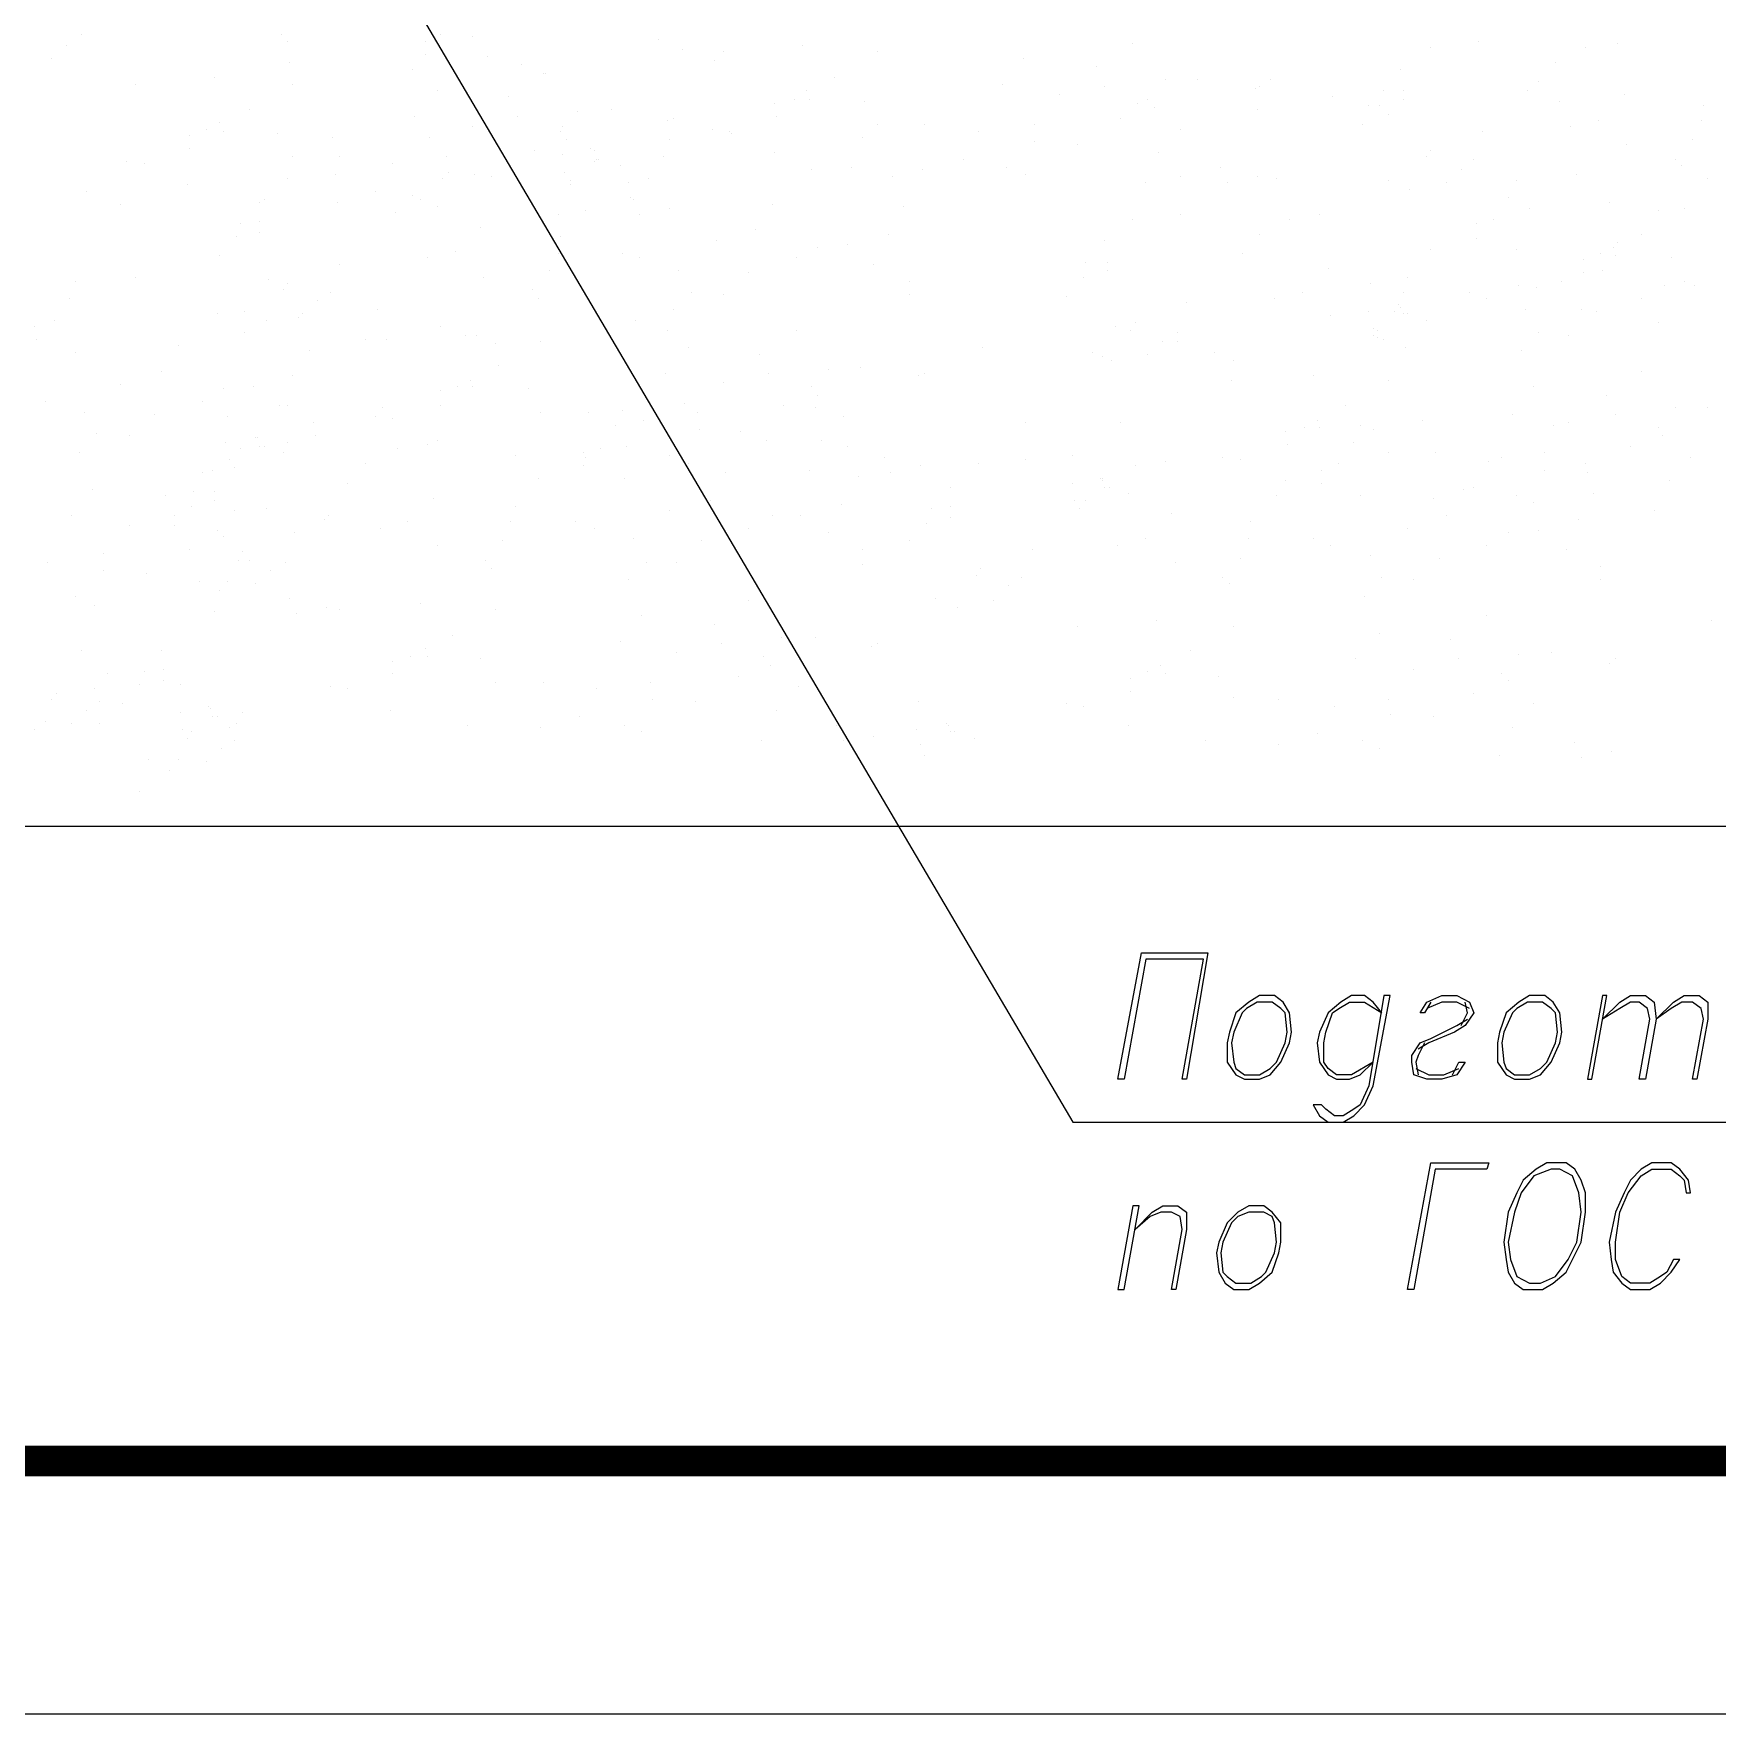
# Model space of a CAD drawing. Header units: millimetres. Extents: x 4241 to 6572, y 870 to 1291.
# Drawn here: x 5190.46 to 5223.69, y 870.65 to 903.83 of the extents above; entities that cross this region are included whole.
import ezdxf
from ezdxf.enums import TextEntityAlignment as Align

# ---------------------------------------------------------------- set-up
doc = ezdxf.new("R2010")
doc.units = ezdxf.units.MM
doc.layers.add('_Штамп_рамка', color=7, linetype='Continuous')
doc.layers.add('PDF _0', color=7, linetype='Continuous')
doc.styles.add('Romans_2.5', font='romans.shx', dxfattribs={"width": 0.75, "height": 2.5})

# ---------------------------------------------------------------- blocks, each defined once
blk = doc.blocks.new('*U779')
blk.add_lwpolyline([(0, 0), (0, 420), (1189, 420), (1189, 0), (0, 0)])
at = {"const_width": 0.6}
blk.add_lwpolyline([(20, 5), (20, 415), (1184, 415), (1184, 5), (20, 5)], dxfattribs=at)
at = {"style": 'Romans_2.5', "width": 0.75}
blk.add_attdef('ФОРМАТ', text='', height=2.5, dxfattribs=at).set_placement((1149, 2.5), align=Align.MIDDLE_LEFT)

msp = doc.modelspace()

# ---------------------------------------------------------------- linework, layer by layer
at = {"layer": 'PDF _0', "lineweight": 25}
for points in [[(5193.2723, 912.3998), (5210.9683, 882.3421), (5263.3788, 882.3421)], [(5092.8542, 888.1843), (5226.5475, 888.1843), (5227.5212, 886.1099), (5228.1986, 890.2587), (5229.1723, 888.1843), (5316.2973, 888.1843)], [(5218.0382, 884.7129), (5217.9112, 884.5012), (5217.8265, 884.5012), (5217.9535, 884.7129), (5218.2499, 884.8399), (5218.5462, 884.8399), (5218.8002, 884.7129), (5218.8849, 884.5012), (5218.7156, 884.2472), (5218.5039, 884.1202), (5217.9959, 883.9085), (5217.7842, 883.7815)], [(5218.8002, 884.5858), (5218.5462, 884.7129), (5218.2499, 884.7129), (5217.9535, 884.5858)], [(5218.6309, 884.2472), (5218.7579, 884.5012), (5218.7156, 884.7129)], [(5218.4615, 883.2735), (5218.5886, 883.5275), (5218.7156, 883.5275), (5218.5462, 883.2735), (5218.2499, 883.1888), (5217.9535, 883.1888), (5217.6995, 883.2735), (5217.6572, 883.5275), (5217.6572, 883.6545), (5217.8265, 883.9085), (5218.0382, 883.9932), (5218.5462, 884.2472), (5218.7579, 884.3742)], [(5217.9112, 883.9085), (5217.7842, 883.6545), (5217.7419, 883.5275), (5217.7842, 883.2735)], [(5217.7419, 883.4005), (5217.9959, 883.2735), (5218.2922, 883.2735), (5218.5886, 883.4005)]]:
    msp.add_lwpolyline(points, dxfattribs=at)
at = {"layer": 'PDF _0', "lineweight": 9}
for points in [[(5191.4096, 903.8058), (5191.4096, 903.8058)], [(5195.3467, 903.8058), (5195.3467, 903.8058)], [(5195.4738, 903.6788), (5195.4738, 903.6788)], [(5198.1832, 903.6788), (5198.1832, 903.6788)], [(5198.4795, 903.8058), (5198.4795, 903.8058)], [(5199.1145, 903.7635), (5199.1145, 903.7635)], [(5202.7977, 903.7212), (5202.7977, 903.7212)], [(5212.1537, 903.6365), (5212.1537, 903.6365)], [(5218.9696, 903.6788), (5218.9696, 903.6788)], [(5221.7213, 903.6365), (5221.7213, 903.6365)], [(5190.8169, 903.3402), (5190.8169, 903.3402)], [(5191.1133, 903.5942), (5191.1133, 903.5942)], [(5198.1832, 903.4248), (5198.1832, 903.4248)], [(5199.4109, 903.3825), (5199.4109, 903.3825)], [(5203.2634, 903.5095), (5203.2634, 903.5095)], [(5203.8984, 903.2978), (5203.8984, 903.2978)], [(5204.0677, 903.4672), (5204.0677, 903.4672)], [(5205.6341, 903.5942), (5205.6341, 903.5942)], [(5207.1158, 903.4672), (5207.1158, 903.4672)], [(5209.9946, 903.3402), (5209.9946, 903.3402)], [(5218.0382, 903.5518), (5218.0382, 903.5518)], [(5221.0863, 903.5518), (5221.0863, 903.5518)], [(5194.0344, 902.9592), (5194.0344, 902.9592)], [(5195.5161, 903.2555), (5195.5161, 903.2555)], [(5197.9292, 903.1285), (5197.9292, 903.1285)], [(5200.0882, 903.2132), (5200.0882, 903.2132)], [(5200.5116, 903.0438), (5200.5116, 903.0438)], [(5200.5539, 903.0438), (5200.5539, 903.0438)], [(5206.2691, 902.9592), (5206.2691, 902.9592)], [(5211.434, 903.1708), (5211.434, 903.1708)], [(5217.4455, 903.1285), (5217.4455, 903.1285)], [(5220.4936, 903.2555), (5220.4936, 903.2555)], [(5192.468, 902.8321), (5192.468, 902.8321)], [(5195.5584, 902.8321), (5195.5584, 902.8321)], [(5198.4372, 902.7051), (5198.4372, 902.7051)], [(5205.7188, 902.7051), (5205.7188, 902.7051)], [(5209.5712, 902.8321), (5209.5712, 902.8321)], [(5210.7143, 902.6205), (5210.7143, 902.6205)], [(5211.6033, 902.7898), (5211.6033, 902.7898)], [(5212.7887, 902.9168), (5212.7887, 902.9168)], [(5213.4237, 902.9168), (5213.4237, 902.9168)], [(5214.5667, 902.7475), (5214.5667, 902.7475)], [(5214.6514, 902.7898), (5214.6514, 902.7898)], [(5214.8631, 902.9168), (5214.8631, 902.9168)], [(5217.1068, 902.7051), (5217.1068, 902.7051)], [(5217.4878, 902.7051), (5217.4878, 902.7051)], [(5219.9433, 902.7051), (5219.9433, 902.7051)], [(5220.1549, 902.8745), (5220.1549, 902.8745)], [(5221.8483, 902.6205), (5221.8483, 902.6205)], [(5194.7117, 902.3241), (5194.7117, 902.3241)], [(5199.8342, 902.5781), (5199.8342, 902.5781)], [(5201.189, 902.2818), (5201.189, 902.2818)], [(5201.8663, 902.3241), (5201.8663, 902.3241)], [(5205.0838, 902.4511), (5205.0838, 902.4511)], [(5205.4648, 902.5358), (5205.4648, 902.5358)], [(5205.7611, 902.5358), (5205.7611, 902.5358)], [(5206.8618, 902.4935), (5206.8618, 902.4935)], [(5212.2383, 902.4511), (5212.2383, 902.4511)], [(5212.45, 902.5358), (5212.45, 902.5358)], [(5212.577, 902.3665), (5212.577, 902.3665)], [(5214.6091, 902.3241), (5214.6091, 902.3241)], [(5216.0908, 902.5781), (5216.0908, 902.5781)], [(5216.8105, 902.4088), (5216.8105, 902.4088)], [(5217.0222, 902.4088), (5217.0222, 902.4088)], [(5217.4878, 902.5358), (5217.4878, 902.5358)], [(5220.5783, 902.4935), (5220.5783, 902.4935)], [(5223.4147, 902.4088), (5223.4147, 902.4088)], [(5193.865, 901.9431), (5193.865, 901.9431)], [(5194.119, 902.0701), (5194.119, 902.0701)], [(5197.9715, 902.1971), (5197.9715, 902.1971)], [(5199.1145, 901.9855), (5199.1145, 901.9855)], [(5200.0036, 902.1971), (5200.0036, 902.1971)], [(5200.8926, 901.9855), (5200.8926, 901.9855)], [(5202.967, 902.1125), (5202.967, 902.1125)], [(5203.094, 902.1548), (5203.094, 902.1548)], [(5203.856, 901.9431), (5203.856, 901.9431)], [(5205.1261, 902.1971), (5205.1261, 902.1971)], [(5207.1158, 902.0278), (5207.1158, 902.0278)], [(5208.0472, 902.0278), (5208.0472, 902.0278)], [(5210.2063, 902.0278), (5210.2063, 902.0278)], [(5211.8997, 902.1548), (5211.8997, 902.1548)], [(5213.085, 901.9431), (5213.085, 901.9431)], [(5216.6835, 902.0278), (5216.6835, 902.0278)], [(5217.1915, 902.2395), (5217.1915, 902.2395)], [(5220.79, 901.9855), (5220.79, 901.9855)], [(5221.3403, 902.1125), (5221.3403, 902.1125)], [(5223.3724, 902.1125), (5223.3724, 902.1125)], [(5193.5264, 901.8161), (5193.5264, 901.8161)], [(5194.2037, 901.9008), (5194.2037, 901.9008)], [(5195.2621, 901.8584), (5195.2621, 901.8584)], [(5196.3628, 901.7738), (5196.3628, 901.7738)], [(5198.2678, 901.7738), (5198.2678, 901.7738)], [(5200.8503, 901.9008), (5200.8503, 901.9008)], [(5200.9773, 901.7314), (5200.9773, 901.7314)], [(5203.0093, 901.7314), (5203.0093, 901.7314)], [(5204.1947, 901.9008), (5204.1947, 901.9008)], [(5204.2371, 901.8584), (5204.2371, 901.8584)], [(5206.8195, 901.7738), (5206.8195, 901.7738)], [(5209.1056, 901.9008), (5209.1056, 901.9008)], [(5210.2063, 901.6891), (5210.2063, 901.6891)], [(5211.053, 901.6468), (5211.053, 901.6468)], [(5219.0542, 901.9008), (5219.0542, 901.9008)], [(5221.8907, 901.6468), (5221.8907, 901.6468)], [(5223.203, 901.7314), (5223.203, 901.7314)], [(5192.2986, 901.3081), (5192.2986, 901.3081)], [(5193.5264, 901.5621), (5193.5264, 901.5621)], [(5195.5584, 901.3928), (5195.5584, 901.3928)], [(5196.4898, 901.3928), (5196.4898, 901.3928)], [(5198.6065, 901.3928), (5198.6065, 901.3928)], [(5200.3423, 901.5198), (5200.3423, 901.5198)], [(5200.8926, 901.4351), (5200.8926, 901.4351)], [(5201.443, 901.5621), (5201.443, 901.5621)], [(5201.5276, 901.5198), (5201.5276, 901.5198)], [(5201.5276, 901.3081), (5201.5276, 901.3081)], [(5201.57, 901.3504), (5201.57, 901.3504)], [(5201.6123, 901.3504), (5201.6123, 901.3504)], [(5202.8823, 901.3928), (5202.8823, 901.3928)], [(5205.0838, 901.4774), (5205.0838, 901.4774)], [(5208.8092, 901.3504), (5208.8092, 901.3504)], [(5212.6617, 901.4774), (5212.6617, 901.4774)], [(5217.9535, 901.3928), (5217.9535, 901.3928)], [(5218.0382, 901.5198), (5218.0382, 901.5198)], [(5218.8849, 901.3504), (5218.8849, 901.3504)], [(5222.8644, 901.3504), (5222.8644, 901.3504)], [(5192.6373, 901.2658), (5192.6373, 901.2658)], [(5195.4738, 900.9694), (5195.4738, 900.9694)], [(5196.4051, 901.0541), (5196.4051, 901.0541)], [(5197.5482, 901.2658), (5197.5482, 901.2658)], [(5198.5219, 900.9694), (5198.5219, 900.9694)], [(5198.6489, 901.0964), (5198.6489, 901.0964)], [(5199.1569, 901.0541), (5199.1569, 901.0541)], [(5199.4956, 901.0118), (5199.4956, 901.0118)], [(5200.9349, 901.0964), (5200.9349, 901.0964)], [(5202.0356, 901.2234), (5202.0356, 901.2234)], [(5202.586, 900.9694), (5202.586, 900.9694)], [(5205.8034, 901.1388), (5205.8034, 901.1388)], [(5206.6078, 901.1811), (5206.6078, 901.1811)], [(5207.4122, 901.0118), (5207.4122, 901.0118)], [(5208.0049, 901.1388), (5208.0049, 901.1388)], [(5209.6559, 901.1811), (5209.6559, 901.1811)], [(5210.0369, 901.0541), (5210.0369, 901.0541)], [(5213.085, 901.0118), (5213.085, 901.0118)], [(5213.8894, 901.1811), (5213.8894, 901.1811)], [(5214.6091, 901.0118), (5214.6091, 901.0118)], [(5214.9901, 900.9694), (5214.9901, 900.9694)], [(5218.6309, 901.1388), (5218.6309, 901.1388)], [(5220.917, 901.0541), (5220.917, 901.0541)], [(5222.9914, 901.2234), (5222.9914, 901.2234)], [(5223.4994, 900.9694), (5223.4994, 900.9694)], [(5191.4943, 900.7154), (5191.4943, 900.7154)], [(5193.484, 900.8424), (5193.484, 900.8424)], [(5197.2095, 900.7154), (5197.2095, 900.7154)], [(5197.9292, 900.6307), (5197.9292, 900.6307)], [(5201.0619, 900.9271), (5201.0619, 900.9271)], [(5201.0619, 900.8424), (5201.0619, 900.8424)], [(5202.205, 900.8847), (5202.205, 900.8847)], [(5212.4077, 900.8847), (5212.4077, 900.8847)], [(5214.0164, 900.8847), (5214.0164, 900.8847)], [(5217.1915, 900.9271), (5217.1915, 900.9271)], [(5217.6149, 900.7577), (5217.6149, 900.7577)], [(5218.3345, 900.8847), (5218.3345, 900.8847)], [(5219.7316, 900.9271), (5219.7316, 900.9271)], [(5192.1716, 900.4614), (5192.1716, 900.4614)], [(5194.9234, 900.5037), (5194.9234, 900.5037)], [(5195.0081, 900.5461), (5195.0081, 900.5461)], [(5196.4475, 900.5037), (5196.4475, 900.5037)], [(5197.5905, 900.2921), (5197.5905, 900.2921)], [(5198.0985, 900.5461), (5198.0985, 900.5461)], [(5198.4372, 900.4191), (5198.4372, 900.4191)], [(5201.3583, 900.3344), (5201.3583, 900.3344)], [(5202.2473, 900.5884), (5202.2473, 900.5884)], [(5202.2897, 900.5461), (5202.2897, 900.5461)], [(5203.0093, 900.3767), (5203.0093, 900.3767)], [(5203.0093, 900.3767), (5203.0093, 900.3767)], [(5205.0414, 900.4614), (5205.0414, 900.4614)], [(5207.6238, 900.4191), (5207.6238, 900.4191)], [(5219.5623, 900.5884), (5219.5623, 900.5884)], [(5219.9856, 900.3767), (5219.9856, 900.3767)], [(5221.552, 900.5037), (5221.552, 900.5037)], [(5222.5257, 900.3344), (5222.5257, 900.3344)], [(5223.0337, 900.3767), (5223.0337, 900.3767)], [(5194.5424, 900.0804), (5194.5424, 900.0804)], [(5194.9234, 900.1227), (5194.9234, 900.1227)], [(5199.2839, 899.9957), (5199.2839, 899.9957)], [(5200.8079, 900.2497), (5200.8079, 900.2497)], [(5202.4167, 900.2497), (5202.4167, 900.2497)], [(5204.7027, 899.9534), (5204.7027, 899.9534)], [(5212.1537, 900.1651), (5212.1537, 900.1651)], [(5213.085, 900.2497), (5213.085, 900.2497)], [(5215.2441, 900.1651), (5215.2441, 900.1651)], [(5215.8368, 900.2497), (5215.8368, 900.2497)], [(5218.9272, 900.0804), (5218.9272, 900.0804)], [(5219.2659, 900.1651), (5219.2659, 900.1651)], [(5194.4577, 899.8264), (5194.4577, 899.8264)], [(5194.9234, 899.911), (5194.9234, 899.911)], [(5200.8503, 899.8264), (5200.8503, 899.8264)], [(5203.9407, 899.7417), (5203.9407, 899.7417)], [(5205.9304, 899.6147), (5205.9304, 899.6147)], [(5206.5231, 899.657), (5206.5231, 899.657)], [(5207.3275, 899.8687), (5207.3275, 899.8687)], [(5211.6033, 899.7417), (5211.6033, 899.7417)], [(5214.6514, 899.8687), (5214.6514, 899.8687)], [(5218.9272, 899.784), (5218.9272, 899.784)], [(5221.6367, 899.6147), (5221.6367, 899.6147)], [(5221.7213, 899.6994), (5221.7213, 899.6994)], [(5222.187, 899.8687), (5222.187, 899.8687)], [(5194.119, 899.4454), (5194.119, 899.4454)], [(5198.2255, 899.403), (5198.2255, 899.403)], [(5198.7759, 899.53), (5198.7759, 899.53)], [(5200.8079, 899.4877), (5200.8079, 899.4877)], [(5202.078, 899.4877), (5202.078, 899.4877)], [(5202.4167, 899.403), (5202.4167, 899.403)], [(5205.5071, 899.403), (5205.5071, 899.403)], [(5211.2223, 899.3184), (5211.2223, 899.3184)], [(5211.6456, 899.3184), (5211.6456, 899.3184)], [(5214.3127, 899.4877), (5214.3127, 899.4877)], [(5218.0382, 899.5724), (5218.0382, 899.5724)], [(5219.7316, 899.5724), (5219.7316, 899.5724)], [(5221.044, 899.3607), (5221.044, 899.3607)], [(5221.3827, 899.4877), (5221.3827, 899.4877)], [(5221.679, 899.4454), (5221.679, 899.4454)], [(5222.7797, 899.403), (5222.7797, 899.403)], [(5192.468, 899.022), (5192.468, 899.022)], [(5195.0927, 898.9797), (5195.0927, 898.9797)], [(5196.4898, 899.276), (5196.4898, 899.276)], [(5199.3262, 899.022), (5199.3262, 899.022)], [(5200.6386, 899.149), (5200.6386, 899.149)], [(5203.1787, 899.149), (5203.1787, 899.149)], [(5204.5757, 899.1067), (5204.5757, 899.1067)], [(5207.0312, 899.276), (5207.0312, 899.276)], [(5211.18, 899.022), (5211.18, 899.022)], [(5211.6456, 899.149), (5211.6456, 899.149)], [(5216.0061, 899.1914), (5216.0061, 899.1914)], [(5217.5725, 899.022), (5217.5725, 899.022)], [(5221.044, 899.1067), (5221.044, 899.1067)], [(5221.425, 899.149), (5221.425, 899.149)], [(5191.2826, 898.9373), (5191.2826, 898.9373)], [(5195.3891, 898.768), (5195.3891, 898.768)], [(5195.4738, 898.895), (5195.4738, 898.895)], [(5196.3204, 898.7257), (5196.3204, 898.7257)], [(5200.2999, 898.768), (5200.2999, 898.768)], [(5203.4327, 898.7257), (5203.4327, 898.7257)], [(5204.0677, 898.6833), (5204.0677, 898.6833)], [(5207.7508, 898.9373), (5207.7508, 898.9373)], [(5207.7508, 898.6833), (5207.7508, 898.6833)], [(5210.8413, 898.641), (5210.8413, 898.641)], [(5215.4981, 898.7257), (5215.4981, 898.7257)], [(5216.8528, 898.895), (5216.8528, 898.895)], [(5217.4878, 898.7257), (5217.4878, 898.7257)], [(5218.8002, 898.7257), (5218.8002, 898.7257)], [(5219.7739, 898.8527), (5219.7739, 898.8527)], [(5220.1126, 898.8103), (5220.1126, 898.8103)], [(5220.6206, 898.9373), (5220.6206, 898.9373)], [(5222.6527, 898.8527), (5222.6527, 898.8527)], [(5223.0337, 898.9373), (5223.0337, 898.9373)], [(5223.2454, 898.8527), (5223.2454, 898.8527)], [(5191.1556, 898.5987), (5191.1556, 898.5987)], [(5194.0767, 898.3023), (5194.0767, 898.3023)], [(5194.6271, 898.3447), (5194.6271, 898.3447)], [(5195.7701, 898.3023), (5195.7701, 898.3023)], [(5196.0664, 898.5563), (5196.0664, 898.5563)], [(5197.2518, 898.387), (5197.2518, 898.387)], [(5200.4269, 898.5987), (5200.4269, 898.5987)], [(5203.094, 898.387), (5203.094, 898.387)], [(5213.212, 898.514), (5213.212, 898.514)], [(5214.9478, 898.5987), (5214.9478, 898.5987)], [(5216.8105, 898.3447), (5216.8105, 898.3447)], [(5217.3185, 898.3447), (5217.3185, 898.3447)], [(5217.4032, 898.4717), (5217.4032, 898.4717)], [(5217.4455, 898.4293), (5217.4455, 898.4293)], [(5217.4878, 898.3023), (5217.4878, 898.3023)], [(5217.5725, 898.3023), (5217.5725, 898.3023)], [(5219.1389, 898.5987), (5219.1389, 898.5987)], [(5219.9009, 898.387), (5219.9009, 898.387)], [(5221.0016, 898.387), (5221.0016, 898.387)], [(5221.298, 898.3447), (5221.298, 898.3447)], [(5222.187, 898.5987), (5222.187, 898.5987)], [(5190.4782, 898.0483), (5190.4782, 898.0483)], [(5190.8593, 898.1753), (5190.8593, 898.1753)], [(5195.0504, 898.1753), (5195.0504, 898.1753)], [(5195.6854, 898.2177), (5195.6854, 898.2177)], [(5198.4795, 898.0483), (5198.4795, 898.0483)], [(5202.332, 898.1753), (5202.332, 898.1753)], [(5202.967, 897.9636), (5202.967, 897.9636)], [(5205.5071, 897.9636), (5205.5071, 897.9636)], [(5211.815, 898.0483), (5211.815, 898.0483)], [(5212.1113, 897.9636), (5212.1113, 897.9636)], [(5212.196, 898.133), (5212.196, 898.133)], [(5216.0485, 898.26), (5216.0485, 898.26)], [(5216.8952, 898.006), (5216.8952, 898.006)], [(5216.9798, 897.9636), (5216.9798, 897.9636)], [(5217.9535, 898.1753), (5217.9535, 898.1753)], [(5222.5257, 898.133), (5222.5257, 898.133)], [(5190.5206, 897.7943), (5190.5206, 897.7943)], [(5193.3147, 897.6673), (5193.3147, 897.6673)], [(5194.6271, 897.9213), (5194.6271, 897.9213)], [(5196.9978, 897.7943), (5196.9978, 897.7943)], [(5197.4212, 897.7943), (5197.4212, 897.7943)], [(5198.9875, 897.879), (5198.9875, 897.879)], [(5199.1992, 897.879), (5199.1992, 897.879)], [(5199.5802, 897.7096), (5199.5802, 897.7096)], [(5200.4693, 897.752), (5200.4693, 897.752)], [(5203.3904, 897.625), (5203.3904, 897.625)], [(5209.1902, 897.625), (5209.1902, 897.625)], [(5212.7464, 897.752), (5212.7464, 897.752)], [(5213.0427, 897.9213), (5213.0427, 897.9213)], [(5213.0427, 897.752), (5213.0427, 897.752)], [(5216.8952, 897.879), (5216.8952, 897.879)], [(5216.9798, 897.8366), (5216.9798, 897.8366)], [(5217.1068, 897.7943), (5217.1068, 897.7943)], [(5217.5302, 897.625), (5217.5302, 897.625)], [(5220.1549, 897.9213), (5220.1549, 897.9213)], [(5220.7476, 897.879), (5220.7476, 897.879)], [(5191.2826, 897.5403), (5191.2826, 897.5403)], [(5195.8971, 897.5826), (5195.8971, 897.5826)], [(5199.6226, 897.2863), (5199.6226, 897.2863)], [(5204.7874, 897.498), (5204.7874, 897.498)], [(5211.3493, 897.5403), (5211.3493, 897.5403)], [(5211.561, 897.4556), (5211.561, 897.4556)], [(5211.7303, 897.371), (5211.7303, 897.371)], [(5212.45, 897.498), (5212.45, 897.498)], [(5213.7624, 897.5403), (5213.7624, 897.5403)], [(5214.1434, 897.371), (5214.1434, 897.371)], [(5219.8163, 897.5826), (5219.8163, 897.5826)], [(5192.976, 897.1593), (5192.976, 897.1593)], [(5195.5584, 897.0746), (5195.5584, 897.0746)], [(5199.0722, 896.9899), (5199.0722, 896.9899)], [(5202.9247, 897.1169), (5202.9247, 897.1169)], [(5204.9567, 897.1169), (5204.9567, 897.1169)], [(5206.1421, 897.2016), (5206.1421, 897.2016)], [(5206.7771, 897.244), (5206.7771, 897.244)], [(5207.9202, 897.0746), (5207.9202, 897.0746)], [(5208.0472, 897.1169), (5208.0472, 897.1169)], [(5214.1011, 896.9899), (5214.1011, 896.9899)], [(5215.7098, 897.0746), (5215.7098, 897.0746)], [(5217.1915, 896.9899), (5217.1915, 896.9899)], [(5222.187, 897.1593), (5222.187, 897.1593)], [(5192.1716, 896.9053), (5192.1716, 896.9053)], [(5194.2037, 896.8206), (5194.2037, 896.8206)], [(5194.7964, 896.8629), (5194.7964, 896.8629)], [(5198.4795, 896.7783), (5198.4795, 896.7783)], [(5198.8182, 896.8629), (5198.8182, 896.8629)], [(5199.1145, 896.8629), (5199.1145, 896.8629)], [(5200.2153, 896.8206), (5200.2153, 896.8206)], [(5204.0677, 896.9476), (5204.0677, 896.9476)], [(5205.8034, 896.8629), (5205.8034, 896.8629)], [(5205.9304, 896.6936), (5205.9304, 896.6936)], [(5220.0703, 896.8629), (5220.0703, 896.8629)], [(5221.5097, 896.6936), (5221.5097, 896.6936)], [(5190.6899, 896.5666), (5190.6899, 896.5666)], [(5191.4519, 896.3549), (5191.4519, 896.3549)], [(5192.849, 896.3126), (5192.849, 896.3126)], [(5193.7804, 896.5666), (5193.7804, 896.5666)], [(5195.3044, 896.4819), (5195.3044, 896.4819)], [(5195.4738, 896.4819), (5195.4738, 896.4819)], [(5197.3365, 896.4396), (5197.3365, 896.4396)], [(5198.4795, 896.4819), (5198.4795, 896.4819)], [(5200.4693, 896.3549), (5200.4693, 896.3549)], [(5201.4006, 896.3549), (5201.4006, 896.3549)], [(5202.078, 896.3973), (5202.078, 896.3973)], [(5203.3057, 896.5243), (5203.3057, 896.5243)], [(5203.5597, 896.3549), (5203.5597, 896.3549)], [(5205.2531, 896.4819), (5205.2531, 896.4819)], [(5205.8881, 896.4396), (5205.8881, 896.4396)], [(5216.3448, 896.4819), (5216.3448, 896.4819)], [(5219.6469, 896.3126), (5219.6469, 896.3126)], [(5221.679, 896.3126), (5221.679, 896.3126)], [(5222.8644, 896.4396), (5222.8644, 896.4396)], [(5223.4994, 896.4396), (5223.4994, 896.4396)], [(5194.2884, 896.2703), (5194.2884, 896.2703)], [(5195.9818, 896.1432), (5195.9818, 896.1432)], [(5197.2095, 896.2703), (5197.2095, 896.2703)], [(5197.5482, 896.2279), (5197.5482, 896.2279)], [(5201.951, 896.1009), (5201.951, 896.1009)], [(5202.5013, 896.1856), (5202.5013, 896.1856)], [(5203.602, 896.0162), (5203.602, 896.0162)], [(5204.4064, 895.9739), (5204.4064, 895.9739)], [(5206.4385, 896.2703), (5206.4385, 896.2703)], [(5210.0369, 896.1432), (5210.0369, 896.1432)], [(5211.8997, 896.1432), (5211.8997, 896.1432)], [(5215.1594, 895.9739), (5215.1594, 895.9739)], [(5215.5404, 896.0586), (5215.5404, 896.0586)], [(5215.7945, 896.1856), (5215.7945, 896.1856)], [(5215.8368, 896.0586), (5215.8368, 896.0586)], [(5216.6412, 896.1009), (5216.6412, 896.1009)], [(5216.8952, 896.0162), (5216.8952, 896.0162)], [(5217.8689, 896.1856), (5217.8689, 896.1856)], [(5220.4513, 896.1009), (5220.4513, 896.1009)], [(5220.7476, 896.1432), (5220.7476, 896.1432)], [(5222.5257, 896.0586), (5222.5257, 896.0586)], [(5191.706, 895.9316), (5191.706, 895.9316)], [(5192.341, 895.8892), (5192.341, 895.8892)], [(5194.246, 895.7622), (5194.246, 895.7622)], [(5194.5424, 895.6352), (5194.5424, 895.6352)], [(5194.8387, 895.8469), (5194.8387, 895.8469)], [(5194.8811, 895.8469), (5194.8811, 895.8469)], [(5194.9234, 895.6776), (5194.9234, 895.6776)], [(5195.0081, 895.6776), (5195.0081, 895.6776)], [(5195.4738, 895.7622), (5195.4738, 895.7622)], [(5196.0241, 895.8892), (5196.0241, 895.8892)], [(5197.6328, 895.6352), (5197.6328, 895.6352)], [(5198.2255, 895.7199), (5198.2255, 895.7199)], [(5198.4372, 895.8046), (5198.4372, 895.8046)], [(5201.6546, 895.6352), (5201.6546, 895.6352)], [(5202.1627, 895.6776), (5202.1627, 895.6776)], [(5204.9144, 895.8046), (5204.9144, 895.8046)], [(5206.0151, 895.8046), (5206.0151, 895.8046)], [(5206.5231, 895.6776), (5206.5231, 895.6776)], [(5215.2018, 895.7199), (5215.2018, 895.7199)], [(5216.5141, 895.7622), (5216.5141, 895.7622)], [(5221.9753, 895.6776), (5221.9753, 895.6776)], [(5222.6104, 895.8892), (5222.6104, 895.8892)], [(5191.3673, 895.5506), (5191.3673, 895.5506)], [(5194.3307, 895.4236), (5194.3307, 895.4236)], [(5195.3891, 895.5506), (5195.3891, 895.5506)], [(5196.9978, 895.3389), (5196.9978, 895.3389)], [(5199.9612, 895.5082), (5199.9612, 895.5082)], [(5201.316, 895.5506), (5201.316, 895.5506)], [(5201.316, 895.2966), (5201.316, 895.2966)], [(5201.3583, 895.4659), (5201.3583, 895.4659)], [(5203.0093, 895.5082), (5203.0093, 895.5082)], [(5203.3904, 895.3389), (5203.3904, 895.3389)], [(5207.2428, 895.4659), (5207.2428, 895.4659)], [(5207.9625, 895.2966), (5207.9625, 895.2966)], [(5209.1056, 895.3389), (5209.1056, 895.3389)], [(5210.0369, 895.4236), (5210.0369, 895.4236)], [(5210.9683, 895.5082), (5210.9683, 895.5082)], [(5212.196, 895.2966), (5212.196, 895.2966)], [(5212.7887, 895.3812), (5212.7887, 895.3812)], [(5213.9317, 895.4659), (5213.9317, 895.4659)], [(5214.2704, 895.4236), (5214.2704, 895.4236)], [(5216.2178, 895.3389), (5216.2178, 895.3389)], [(5217.1915, 895.5506), (5217.1915, 895.5506)], [(5218.1229, 895.5506), (5218.1229, 895.5506)], [(5219.1812, 895.3812), (5219.1812, 895.3812)], [(5219.4352, 895.4659), (5219.4352, 895.4659)], [(5220.2819, 895.5506), (5220.2819, 895.5506)], [(5221.0863, 895.3389), (5221.0863, 895.3389)], [(5223.1607, 895.4659), (5223.1607, 895.4659)], [(5193.7804, 895.1695), (5193.7804, 895.1695)], [(5193.992, 895.2119), (5193.992, 895.2119)], [(5194.4154, 895.2542), (5194.4154, 895.2542)], [(5200.4269, 895.0425), (5200.4269, 895.0425)], [(5202.1203, 895.0425), (5202.1203, 895.0425)], [(5204.1101, 895.1695), (5204.1101, 895.1695)], [(5205.7611, 895.2119), (5205.7611, 895.2119)], [(5206.7348, 895.0849), (5206.7348, 895.0849)], [(5207.3698, 895.1695), (5207.3698, 895.1695)], [(5211.5186, 895.0425), (5211.5186, 895.0425)], [(5211.561, 895.0425), (5211.561, 895.0425)], [(5211.561, 895.0002), (5211.561, 895.0002)], [(5215.1594, 895.0002), (5215.1594, 895.0002)], [(5215.8791, 895.2119), (5215.8791, 895.2119)], [(5220.2819, 895.2119), (5220.2819, 895.2119)], [(5221.1286, 895.1695), (5221.1286, 895.1695)], [(5222.7374, 895.0002), (5222.7374, 895.0002)], [(5191.6213, 894.8309), (5191.6213, 894.8309)], [(5193.0607, 894.7039), (5193.0607, 894.7039)], [(5193.611, 894.7885), (5193.611, 894.7885)], [(5194.0344, 894.7885), (5194.0344, 894.7885)], [(5196.6591, 894.9579), (5196.6591, 894.9579)], [(5198.3525, 894.6615), (5198.3525, 894.6615)], [(5208.5552, 894.8732), (5208.5552, 894.8732)], [(5210.9683, 894.9579), (5210.9683, 894.9579)], [(5211.6033, 894.8732), (5211.6033, 894.8732)], [(5211.688, 894.8732), (5211.688, 894.8732)], [(5212.069, 894.7462), (5212.069, 894.7462)], [(5214.9901, 894.7039), (5214.9901, 894.7039)], [(5215.8791, 894.9579), (5215.8791, 894.9579)], [(5216.6412, 894.7039), (5216.6412, 894.7039)], [(5216.6412, 894.7039), (5216.6412, 894.7039)], [(5218.0805, 894.6615), (5218.0805, 894.6615)], [(5218.6732, 894.8309), (5218.6732, 894.8309)], [(5218.8849, 894.8732), (5218.8849, 894.8732)], [(5219.7316, 894.7039), (5219.7316, 894.7039)], [(5221.2556, 894.7462), (5221.2556, 894.7462)], [(5191.1979, 894.3229), (5191.1979, 894.3229)], [(5193.23, 894.3229), (5193.23, 894.3229)], [(5193.5687, 894.4922), (5193.5687, 894.4922)], [(5194.0344, 894.6192), (5194.0344, 894.6192)], [(5194.4154, 894.4075), (5194.4154, 894.4075)], [(5195.0504, 894.4499), (5195.0504, 894.4499)], [(5196.2781, 894.3229), (5196.2781, 894.3229)], [(5199.9612, 894.4922), (5199.9612, 894.4922)], [(5203.0093, 894.4075), (5203.0093, 894.4075)], [(5203.8137, 894.6192), (5203.8137, 894.6192)], [(5205.0414, 894.3229), (5205.0414, 894.3229)], [(5205.5918, 894.3229), (5205.5918, 894.3229)], [(5206.3961, 894.5345), (5206.3961, 894.5345)], [(5208.1742, 894.4499), (5208.1742, 894.4499)], [(5208.5552, 894.4922), (5208.5552, 894.4922)], [(5211.0106, 894.6192), (5211.0106, 894.6192)], [(5211.0953, 894.4499), (5211.0953, 894.4499)], [(5211.2223, 894.6192), (5211.2223, 894.6192)], [(5212.9157, 894.3652), (5212.9157, 894.3652)], [(5218.3345, 894.3229), (5218.3345, 894.3229)], [(5220.0703, 894.5769), (5220.0703, 894.5769)], [(5222.441, 894.4075), (5222.441, 894.4075)], [(5192.341, 894.1112), (5192.341, 894.1112)], [(5193.23, 894.1112), (5193.23, 894.1112)], [(5194.0767, 894.0265), (5194.0767, 894.0265)], [(5195.6008, 893.9842), (5195.6008, 893.9842)], [(5196.1934, 894.2382), (5196.1934, 894.2382)], [(5197.2941, 894.0688), (5197.2941, 894.0688)], [(5197.8445, 894.1958), (5197.8445, 894.1958)], [(5199.8766, 894.1958), (5199.8766, 894.1958)], [(5201.1466, 894.1958), (5201.1466, 894.1958)], [(5201.5276, 894.0688), (5201.5276, 894.0688)], [(5204.5757, 894.0688), (5204.5757, 894.0688)], [(5206.1421, 893.9842), (5206.1421, 893.9842)], [(5208.0895, 894.1535), (5208.0895, 894.1535)], [(5208.5552, 894.2805), (5208.5552, 894.2805)], [(5214.4821, 894.1958), (5214.4821, 894.1958)], [(5217.5725, 894.0688), (5217.5725, 894.0688)], [(5219.5623, 893.9842), (5219.5623, 893.9842)], [(5220.1549, 894.0265), (5220.1549, 894.0265)], [(5220.9593, 894.2382), (5220.9593, 894.2382)], [(5193.5264, 893.6455), (5193.5264, 893.6455)], [(5194.2037, 893.8995), (5194.2037, 893.8995)], [(5198.4372, 893.7302), (5198.4372, 893.7302)], [(5199.7072, 893.8148), (5199.7072, 893.8148)], [(5202.2897, 893.8572), (5202.2897, 893.8572)], [(5203.6444, 893.8148), (5203.6444, 893.8148)], [(5206.8195, 893.6455), (5206.8195, 893.6455)], [(5207.7508, 893.8148), (5207.7508, 893.8148)], [(5210.1639, 893.6455), (5210.1639, 893.6455)], [(5211.8573, 893.7302), (5211.8573, 893.7302)], [(5212.4077, 893.8572), (5212.4077, 893.8572)], [(5214.4397, 893.8572), (5214.4397, 893.8572)], [(5215.7098, 893.8572), (5215.7098, 893.8572)], [(5216.0485, 893.7302), (5216.0485, 893.7302)], [(5219.1389, 893.7302), (5219.1389, 893.7302)], [(5220.7053, 893.6455), (5220.7053, 893.6455)], [(5190.7323, 893.3915), (5190.7323, 893.3915)], [(5191.833, 893.5608), (5191.833, 893.5608)], [(5194.5001, 893.4338), (5194.5001, 893.4338)], [(5194.5847, 893.6032), (5194.5847, 893.6032)], [(5194.7117, 893.4338), (5194.7117, 893.4338)], [(5195.4314, 893.3915), (5195.4314, 893.3915)], [(5199.3686, 893.4338), (5199.3686, 893.4338)], [(5202.5437, 893.3915), (5202.5437, 893.3915)], [(5203.1364, 893.3915), (5203.1364, 893.3915)], [(5206.8195, 893.3492), (5206.8195, 893.3492)], [(5213.0004, 893.3915), (5213.0004, 893.3915)], [(5214.2704, 893.4762), (5214.2704, 893.4762)], [(5216.8528, 893.5185), (5216.8528, 893.5185)], [(5218.2075, 893.4762), (5218.2075, 893.4762)], [(5221.3827, 893.3068), (5221.3827, 893.3068)], [(5191.833, 893.2221), (5191.833, 893.2221)], [(5192.6797, 893.1798), (5192.6797, 893.1798)], [(5193.738, 893.0105), (5193.738, 893.0105)], [(5194.2884, 893.0105), (5194.2884, 893.0105)], [(5194.8387, 892.9681), (5194.8387, 892.9681)], [(5195.1351, 893.2221), (5195.1351, 893.2221)], [(5199.4956, 893.2645), (5199.4956, 893.2645)], [(5202.205, 893.0528), (5202.205, 893.0528)], [(5209.0632, 893.1375), (5209.0632, 893.1375)], [(5209.1479, 893.2645), (5209.1479, 893.2645)], [(5209.9523, 893.0951), (5209.9523, 893.0951)], [(5213.9317, 893.0951), (5213.9317, 893.0951)], [(5214.0587, 892.9681), (5214.0587, 892.9681)], [(5217.0645, 893.0951), (5217.0645, 893.0951)], [(5217.6995, 893.0528), (5217.6995, 893.0528)], [(5221.3827, 893.0528), (5221.3827, 893.0528)], [(5191.2826, 892.7141), (5191.2826, 892.7141)], [(5194.119, 892.8411), (5194.119, 892.8411)], [(5195.5161, 892.6718), (5195.5161, 892.6718)], [(5208.2589, 892.6718), (5208.2589, 892.6718)], [(5209.6982, 892.9258), (5209.6982, 892.9258)], [(5216.7258, 892.7141), (5216.7258, 892.7141)], [(5191.6636, 892.5448), (5191.6636, 892.5448)], [(5194.0344, 892.4178), (5194.0344, 892.4178)], [(5195.6431, 892.3755), (5195.6431, 892.3755)], [(5196.2358, 892.5025), (5196.2358, 892.5025)], [(5196.4898, 892.4601), (5196.4898, 892.4601)], [(5198.0985, 892.5871), (5198.0985, 892.5871)], [(5199.5802, 892.4601), (5199.5802, 892.4601)], [(5202.459, 892.3331), (5202.459, 892.3331)], [(5204.5757, 892.6295), (5204.5757, 892.6295)], [(5208.6822, 892.5025), (5208.6822, 892.5025)], [(5209.4019, 892.6295), (5209.4019, 892.6295)], [(5219.1389, 892.3331), (5219.1389, 892.3331)], [(5203.8984, 892.1638), (5203.8984, 892.1638)], [(5211.053, 892.1214), (5211.053, 892.1214)], [(5212.6193, 892.2484), (5212.6193, 892.2484)], [(5214.1434, 892.1214), (5214.1434, 892.1214)], [(5217.0222, 891.9944), (5217.0222, 891.9944)], [(5223.5841, 892.2484), (5223.5841, 892.2484)], [(5191.4096, 891.6558), (5191.4096, 891.6558)], [(5192.976, 891.6558), (5192.976, 891.6558)], [(5198.1832, 891.6981), (5198.1832, 891.6981)], [(5198.7335, 891.9521), (5198.7335, 891.9521)], [(5202.0356, 891.8251), (5202.0356, 891.8251)], [(5204.0254, 891.7828), (5204.0254, 891.7828)], [(5205.2108, 891.9098), (5205.2108, 891.9098)], [(5205.8881, 891.9098), (5205.8881, 891.9098)], [(5206.9888, 891.7404), (5206.9888, 891.7404)], [(5207.1158, 891.7828), (5207.1158, 891.7828)], [(5213.2967, 891.6558), (5213.2967, 891.6558)], [(5218.4192, 891.8674), (5218.4192, 891.8674)], [(5197.5482, 891.4441), (5197.5482, 891.4441)], [(5197.8868, 891.5288), (5197.8868, 891.5288)], [(5198.2255, 891.5288), (5198.2255, 891.5288)], [(5199.2839, 891.4864), (5199.2839, 891.4864)], [(5203.1364, 891.6134), (5203.1364, 891.6134)], [(5204.8721, 891.5288), (5204.8721, 891.5288)], [(5204.9991, 891.3594), (5204.9991, 891.3594)], [(5212.704, 891.3594), (5212.704, 891.3594)], [(5216.5565, 891.4864), (5216.5565, 891.4864)], [(5218.5886, 891.4864), (5218.5886, 891.4864)], [(5219.7739, 891.5711), (5219.7739, 891.5711)], [(5220.4089, 891.6134), (5220.4089, 891.6134)], [(5221.552, 891.4018), (5221.552, 891.4018)], [(5221.679, 891.4864), (5221.679, 891.4864)], [(5191.9176, 891.1901), (5191.9176, 891.1901)], [(5192.5527, 890.9784), (5192.5527, 890.9784)], [(5192.6373, 891.2324), (5192.6373, 891.2324)], [(5193.0183, 891.2747), (5193.0183, 891.2747)], [(5193.0183, 891.0631), (5193.0183, 891.0631)], [(5193.357, 890.9784), (5193.357, 890.9784)], [(5197.5482, 891.1901), (5197.5482, 891.1901)], [(5199.5802, 891.0207), (5199.5802, 891.0207)], [(5200.5116, 891.0207), (5200.5116, 891.0207)], [(5202.6283, 891.0207), (5202.6283, 891.0207)], [(5204.3641, 891.1477), (5204.3641, 891.1477)], [(5212.1113, 891.1054), (5212.1113, 891.1054)], [(5212.45, 891.2324), (5212.45, 891.2324)], [(5212.7887, 891.1901), (5212.7887, 891.1901)], [(5213.8471, 891.1477), (5213.8471, 891.1477)], [(5217.6995, 891.2747), (5217.6995, 891.2747)], [(5219.4352, 891.1901), (5219.4352, 891.1901)], [(5219.5623, 891.0631), (5219.5623, 891.0631)], [(5190.8169, 890.6821), (5190.8169, 890.6821)], [(5190.9016, 890.8091), (5190.9016, 890.8091)], [(5191.6636, 890.8937), (5191.6636, 890.8937)], [(5191.7483, 890.6397), (5191.7483, 890.6397)], [(5196.3204, 890.9361), (5196.3204, 890.9361)], [(5196.6591, 890.8937), (5196.6591, 890.8937)], [(5201.57, 890.8937), (5201.57, 890.8937)], [(5202.6707, 890.6821), (5202.6707, 890.6821)], [(5203.5174, 890.6397), (5203.5174, 890.6397)], [(5205.5494, 890.9361), (5205.5494, 890.9361)], [(5207.9202, 890.6397), (5207.9202, 890.6397)], [(5212.1113, 890.8514), (5212.1113, 890.8514)], [(5214.1434, 890.7244), (5214.1434, 890.7244)], [(5215.0324, 890.6821), (5215.0324, 890.6821)], [(5217.1915, 890.6821), (5217.1915, 890.6821)], [(5218.8849, 890.8091), (5218.8849, 890.8091)], [(5191.4943, 890.4704), (5191.4943, 890.4704)], [(5192.214, 890.5974), (5192.214, 890.5974)], [(5193.357, 890.4281), (5193.357, 890.4281)], [(5193.9074, 890.5551), (5193.9074, 890.5551)], [(5193.9497, 890.5127), (5193.9497, 890.5127)], [(5193.992, 890.3434), (5193.992, 890.3434)], [(5194.0767, 890.3434), (5194.0767, 890.3434)], [(5194.5847, 890.4281), (5194.5847, 890.4281)], [(5197.5058, 890.4704), (5197.5058, 890.4704)], [(5201.2313, 890.3434), (5201.2313, 890.3434)], [(5205.1261, 890.4704), (5205.1261, 890.4704)], [(5210.8413, 890.5974), (5210.8413, 890.5974)], [(5211.18, 890.5551), (5211.18, 890.5551)], [(5216.1331, 890.5551), (5216.1331, 890.5551)], [(5217.2338, 890.3857), (5217.2338, 890.3857)], [(5218.0805, 890.3434), (5218.0805, 890.3434)], [(5220.0703, 890.5974), (5220.0703, 890.5974)], [(5190.4782, 890.0894), (5190.4782, 890.0894)], [(5190.6899, 890.2587), (5190.6899, 890.2587)], [(5191.1979, 890.2164), (5191.1979, 890.2164)], [(5191.7483, 890.2164), (5191.7483, 890.2164)], [(5193.3993, 890.0894), (5193.3993, 890.0894)], [(5193.5687, 890.047), (5193.5687, 890.047)], [(5194.3307, 890.1317), (5194.3307, 890.1317)], [(5194.4577, 890.2164), (5194.4577, 890.2164)], [(5199.0299, 890.174), (5199.0299, 890.174)], [(5200.4693, 890.1317), (5200.4693, 890.1317)], [(5202.1203, 890.174), (5202.1203, 890.174)], [(5202.459, 890.047), (5202.459, 890.047)], [(5206.3115, 890.174), (5206.3115, 890.174)], [(5207.8778, 890.0894), (5207.8778, 890.0894)], [(5208.4705, 890.2164), (5208.4705, 890.2164)], [(5208.5129, 890.174), (5208.5129, 890.174)], [(5208.5552, 890.047), (5208.5552, 890.047)], [(5208.6399, 890.047), (5208.6399, 890.047)], [(5212.069, 890.174), (5212.069, 890.174)], [(5215.7945, 890.0047), (5215.7945, 890.0047)], [(5219.6469, 890.1317), (5219.6469, 890.1317)], [(5193.484, 889.92), (5193.484, 889.92)], [(5193.484, 889.92), (5193.484, 889.92)], [(5194.1614, 889.7084), (5194.1614, 889.7084)], [(5194.4154, 889.8777), (5194.4154, 889.8777)], [(5204.8297, 889.8777), (5204.8297, 889.8777)], [(5206.4385, 889.8777), (5206.4385, 889.8777)], [(5207.0312, 889.9624), (5207.0312, 889.9624)], [(5207.9625, 889.793), (5207.9625, 889.793)], [(5209.0209, 889.92), (5209.0209, 889.92)], [(5213.593, 889.8777), (5213.593, 889.8777)], [(5215.0324, 889.793), (5215.0324, 889.793)], [(5216.6835, 889.8777), (5216.6835, 889.8777)], [(5217.0222, 889.7084), (5217.0222, 889.7084)], [(5220.8746, 889.8354), (5220.8746, 889.8354)], [(5221.5943, 889.666), (5221.5943, 889.666)], [(5192.722, 889.4967), (5192.722, 889.4967)], [(5193.3147, 889.4967), (5193.3147, 889.4967)], [(5193.865, 889.4543), (5193.865, 889.4543)], [(5208.0472, 889.5814), (5208.0472, 889.5814)], [(5219.3929, 889.5814), (5219.3929, 889.5814)], [(5221.0016, 889.539), (5221.0016, 889.539)], [(5193.1453, 889.285), (5193.1453, 889.285)], [(5192.5527, 888.8617), (5192.5527, 888.8617)]]:
    msp.add_lwpolyline(points, dxfattribs=at)
at = {"layer": 'PDF _0', "lineweight": 25}
for points in [[(5211.9843, 883.1888), (5211.8573, 883.1888), (5212.323, 885.6866), (5213.6354, 885.6866), (5213.212, 883.1888), (5213.1274, 883.1888), (5213.5507, 885.5595), (5212.4077, 885.5595)], [(5214.6514, 884.8399), (5214.4397, 884.7129), (5214.1857, 884.5012), (5214.0587, 884.1202), (5214.0164, 883.9085), (5214.0164, 883.5275), (5214.1857, 883.2735), (5214.3551, 883.1888), (5214.6514, 883.1888), (5214.8631, 883.2735), (5215.0748, 883.5275), (5215.2441, 883.9085), (5215.2864, 884.1202), (5215.2441, 884.5012), (5215.1171, 884.7129), (5214.9478, 884.8399)], [(5214.6091, 884.7129), (5214.3974, 884.5858), (5214.3127, 884.5012), (5214.1434, 884.1202), (5214.1011, 883.9085), (5214.1434, 883.5275), (5214.1857, 883.4005), (5214.3551, 883.2735), (5214.6514, 883.2735), (5214.8631, 883.4005), (5214.9901, 883.5275), (5215.1594, 883.9085), (5215.2018, 884.1202), (5215.1594, 884.5012), (5215.0748, 884.5858), (5214.9054, 884.7129)], [(5215.7098, 882.6808), (5215.8368, 882.4691), (5216.0061, 882.3421), (5216.3025, 882.3421), (5216.5141, 882.4691), (5216.7258, 882.6808), (5216.8952, 883.0618), (5217.2338, 884.8399), (5217.1068, 884.8399), (5216.8105, 883.0618), (5216.6412, 882.6808), (5216.5141, 882.5961), (5216.3025, 882.4691), (5216.1331, 882.4691), (5215.9638, 882.5961), (5215.8791, 882.6808)], [(5216.8952, 883.5275), (5216.4718, 883.2735), (5216.1755, 883.2735), (5216.0061, 883.4005), (5215.9215, 883.5275), (5215.9215, 883.9085), (5215.9638, 884.1202), (5216.0908, 884.5012), (5216.2178, 884.5858), (5216.4295, 884.7129), (5216.7258, 884.7129), (5217.0645, 884.5012), (5216.8952, 884.7129), (5216.7258, 884.8399), (5216.4718, 884.8399), (5216.2601, 884.7129), (5216.0061, 884.5012), (5215.8368, 884.1202), (5215.7945, 883.9085), (5215.8368, 883.5275), (5216.0061, 883.2735), (5216.1755, 883.1888), (5216.4295, 883.1888), (5216.6412, 883.2735)], [(5219.9856, 884.8399), (5219.7739, 884.7129), (5219.5199, 884.5012), (5219.3929, 884.1202), (5219.3506, 883.9085), (5219.3506, 883.5275), (5219.5199, 883.2735), (5219.6893, 883.1888), (5219.9856, 883.1888), (5220.1973, 883.2735), (5220.4089, 883.5275), (5220.5783, 883.9085), (5220.6206, 884.1202), (5220.5783, 884.5012), (5220.4513, 884.7129), (5220.2819, 884.8399)], [(5219.9433, 884.7129), (5219.7316, 884.5858), (5219.6469, 884.5012), (5219.4776, 884.1202), (5219.4352, 883.9085), (5219.4776, 883.5275), (5219.5199, 883.4005), (5219.6893, 883.2735), (5219.9856, 883.2735), (5220.1973, 883.4005), (5220.3243, 883.5275), (5220.4936, 883.9085), (5220.536, 884.1202), (5220.4936, 884.5012), (5220.4089, 884.5858), (5220.2396, 884.7129)], [(5221.2133, 883.1888), (5221.5097, 884.8399), (5221.425, 884.8399), (5221.1286, 883.1888)], [(5222.2717, 883.1888), (5222.1447, 883.1888), (5222.3564, 884.3742), (5222.314, 884.5858), (5222.1447, 884.7129), (5221.9753, 884.7129), (5221.7637, 884.5858), (5221.425, 884.3742), (5221.7637, 884.7129), (5221.9753, 884.8399), (5222.2717, 884.8399), (5222.441, 884.7129), (5222.4834, 884.3742)], [(5223.2877, 883.1888), (5223.203, 883.1888), (5223.4147, 884.3742), (5223.3724, 884.5858), (5223.203, 884.7129), (5222.9914, 884.7129), (5222.7797, 884.5858), (5222.4834, 884.3742), (5222.822, 884.7129), (5223.0337, 884.8399), (5223.3301, 884.8399), (5223.4994, 884.7129), (5223.4994, 884.3742)], [(5218.1229, 881.4107), (5217.6995, 879.04), (5217.5725, 879.04), (5218.0382, 881.5377), (5219.1812, 881.5377), (5219.1389, 881.4107)], [(5220.3243, 881.5377), (5220.1126, 881.4107), (5219.8586, 881.1991), (5219.7316, 880.9451), (5219.5623, 880.564), (5219.4776, 879.9714), (5219.5199, 879.6327), (5219.5623, 879.3787), (5219.6893, 879.167), (5219.8586, 879.04), (5220.2396, 879.04), (5220.4513, 879.167), (5220.7053, 879.3787), (5220.8323, 879.6327), (5221.0016, 879.9714), (5221.0863, 880.564), (5221.0863, 880.9451), (5221.0016, 881.1991), (5220.8746, 881.4107), (5220.7053, 881.5377)], [(5220.4089, 881.4107), (5220.0703, 881.2837), (5219.8163, 880.9451), (5219.6893, 880.564), (5219.5623, 879.9714), (5219.6046, 879.6327), (5219.7316, 879.294), (5219.9856, 879.167), (5220.1973, 879.167), (5220.4936, 879.294), (5220.7476, 879.6327), (5220.917, 879.9714), (5221.0016, 880.564), (5220.9593, 880.9451), (5220.8323, 881.2837), (5220.5783, 881.4107)], [(5222.949, 879.6327), (5222.822, 879.6327), (5222.695, 879.3787), (5222.568, 879.294), (5222.3564, 879.167), (5221.9753, 879.167), (5221.806, 879.294), (5221.679, 879.6327), (5221.679, 879.9714), (5221.7637, 880.564), (5221.933, 880.9451), (5222.187, 881.2837), (5222.3987, 881.4107), (5222.7797, 881.4107), (5222.949, 881.2837), (5223.0337, 881.1991), (5223.076, 880.9451), (5223.1607, 880.9451), (5223.1184, 881.1991), (5222.949, 881.4107), (5222.7797, 881.5377), (5222.3987, 881.5377), (5222.187, 881.4107), (5221.9753, 881.1991), (5221.8483, 880.9451), (5221.679, 880.564), (5221.552, 879.9714), (5221.5943, 879.6327), (5221.6367, 879.3787), (5221.806, 879.167), (5221.9753, 879.04), (5222.3564, 879.04), (5222.568, 879.167), (5222.7797, 879.3787)], [(5211.9843, 879.04), (5212.2807, 880.691), (5212.1537, 880.691), (5211.8573, 879.04)], [(5213.0004, 879.04), (5212.9157, 879.04), (5213.1274, 880.2254), (5213.085, 880.4794), (5212.9157, 880.564), (5212.704, 880.564), (5212.4923, 880.4794), (5212.196, 880.2254), (5212.5347, 880.564), (5212.7464, 880.691), (5213.0427, 880.691), (5213.212, 880.564), (5213.212, 880.2254)], [(5214.4397, 880.691), (5214.2281, 880.564), (5214.0164, 880.3524), (5213.8471, 879.9714), (5213.8047, 879.7597), (5213.8471, 879.3787), (5213.9741, 879.167), (5214.1434, 879.04), (5214.4397, 879.04), (5214.6514, 879.167), (5214.9054, 879.3787), (5215.0324, 879.7597), (5215.0748, 879.9714), (5215.0748, 880.3524), (5214.9054, 880.564), (5214.7361, 880.691)], [(5214.4397, 880.564), (5214.2281, 880.4794), (5214.1011, 880.3524), (5213.9317, 879.9714), (5213.8894, 879.7597), (5213.9317, 879.3787), (5214.0164, 879.294), (5214.1857, 879.167), (5214.4821, 879.167), (5214.6938, 879.294), (5214.7784, 879.3787), (5214.9478, 879.7597), (5214.9901, 879.9714), (5214.9478, 880.3524), (5214.9054, 880.4794), (5214.7361, 880.564)]]:
    msp.add_lwpolyline(points, close=True, dxfattribs=at)

# ---------------------------------------------------------------- block references
at = {"layer": '_Штамп_рамка'}
msp.add_blockref('*U779', (4819.0524, 870.6532), dxfattribs=at)

doc.saveas('drawing.dxf')
